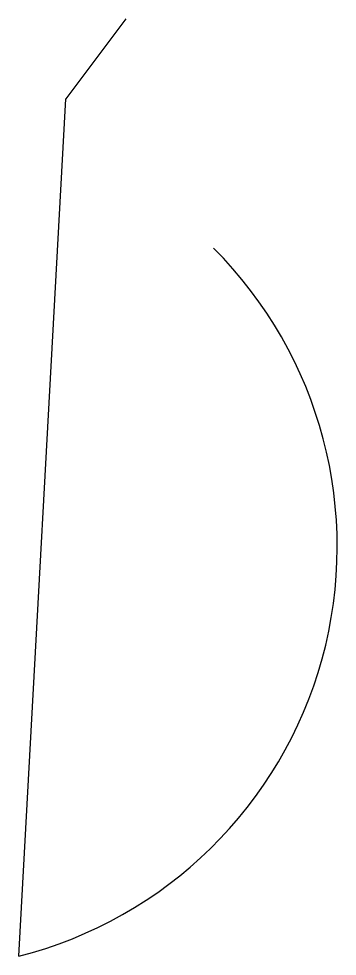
# Model space of a CAD drawing. Header units: millimetres. Extents: x 16 to 22, y 13.2 to 31.
import ezdxf

# ---------------------------------------------------------------- set-up
doc = ezdxf.new("R2010")
doc.units = ezdxf.units.MM
doc.layers.get('0').update_dxf_attribs({"lineweight": 25, "true_color": 0xffffff})

msp = doc.modelspace()

# ---------------------------------------------------------------- linework, layer by layer
for p in [(18, 31), (15.971, 13.247)]:
    msp.add_line(p, (16.864, 29.485))
msp.add_arc((14, 21), 8, 284.2625, 45)

doc.saveas('drawing.dxf')
